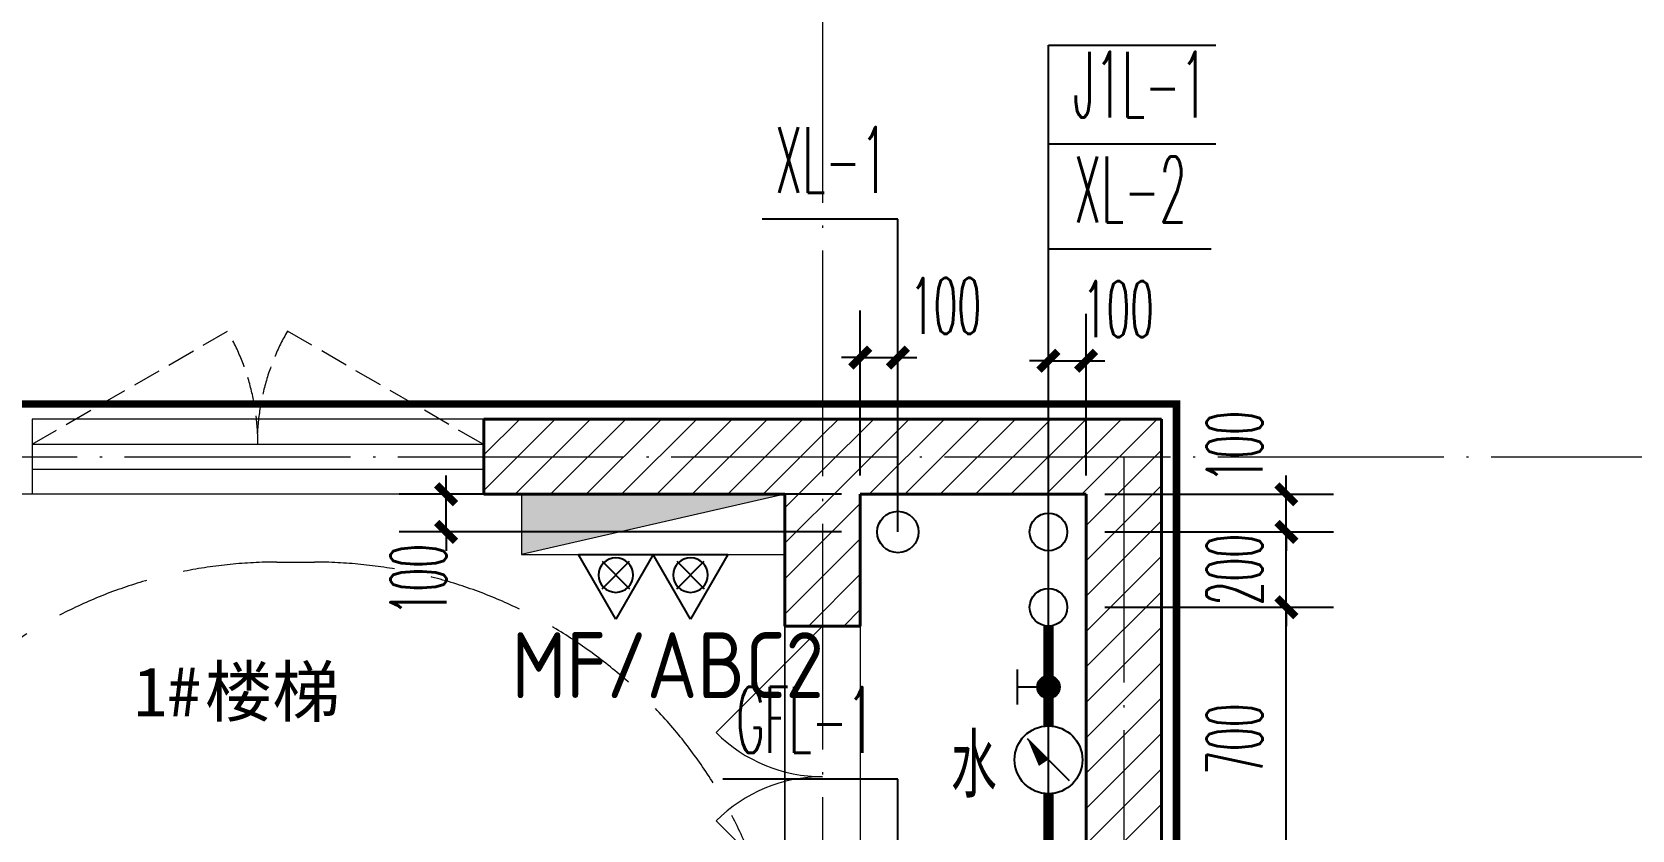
# Model space of a CAD drawing. Extents: x 27938 to 650306, y -92720 to 1524912.
# Drawn here: x 285117 to 289367, y 114864 to 116984 of the extents above; entities that cross this region are included whole.
import ezdxf

# ---------------------------------------------------------------- set-up
doc = ezdxf.new("R2010")
doc.units = 0
doc.header["$LTSCALE"] = 1000
doc.header["$MEASUREMENT"] = 0
doc.linetypes.add('DASH', pattern=[0.35, 0.25, -0.1])
doc.linetypes.add('DOTE', pattern=[2.42, 2, -0.2, 0.02, -0.2])
for name, color, linetype in [('DIM_SYMB', 3, 'Continuous'), ('DIM_不分区消火栓', 3, 'Continuous'), ('DIM_管井排水', 3, 'Continuous'), ('DIM_给水', 3, 'Continuous'), ('EQUIP_灭火器', 7, 'Continuous'), ('PIPE-给水', 3, 'J1'), ('PUB_TEXT', 4, 'Continuous'), ('TEXT_灭火器', 7, 'Continuous'), ('TWT_DIM', 3, 'Continuous'), ('VALVE_给水', 7, 'Continuous'), ('VPIPE-不分区消火栓', 1, 'X'), ('VPIPE-给水', 3, 'TG_J'), ('VPIPE-给水中', 72, 'J2')]:
    doc.layers.add(name, color=color, linetype=linetype)
for name, color, linetype, lineweight in [('DOTE', 19, 'DOTE', 9), ('EQUIP_消火栓', 242, 'Continuous', 18), ('PUB_HATCH', 8, 'Continuous', 9), ('STAIR', 2, 'Continuous', 18), ('WALL', 9, 'Continuous', 40), ('WINDOW', 8, 'Continuous', 15)]:
    doc.layers.add(name, color=color, linetype=linetype, lineweight=lineweight)
doc.styles.add('_TCH_DIM_T3', font='SIMPLEX.shx', dxfattribs={"width": 0.494118, "bigfont": 'GBCBIG.shx'})
doc.styles.add('_TWT_SERIAL', font='simplex.shx', dxfattribs={"width": 0.6, "oblique": 10, "height": 3, "bigfont": 'aadri.shx'})
doc.styles.get("Standard").update_dxf_attribs({"font": 'gbenor.shx', "bigfont": 'gbcbig.shx'})
doc.styles.add('TG_LINETYPE', font='SIMPLEX', dxfattribs={"width": 0.8, "height": 3, "bigfont": 'HZTXT'})
doc.styles.add('黑体', font='simhei.ttf')
doc.linetypes.add('J1', pattern='A,3,-0.2,["J1",Standard,S=0.25,R=0,X=-0.1,Y=-0.115],-0.35', length=3.55)
doc.linetypes.add('J2', pattern='A,3,-0.2,["J2",Standard,S=0.25,R=0,X=-0.1,Y=-0.115],-0.35', length=3.55)
doc.linetypes.add('TG_J', pattern='A,2,-0.22,["J",TG_LINETYPE,S=0.1,R=0,X=-0.18,Y=-0.15],0', length=2.22)
doc.linetypes.add('X', pattern='A,3,-0.2,["X",Standard,S=0.25,R=0,X=-0.1,Y=-0.115],-0.25', length=3.45)
doc.dimstyles.new('_TWT_ARCH&&50', dxfattribs={"dimtxt": 148.75, "dimasz": 50, "dimexe": 125, "dimexo": 150, "dimgap": 63.125, "dimtad": 1, "dimdec": 0, "dimzin": 0, "dimdsep": 46, "dimtxsty": '_TCH_DIM_T3', "dimblk": 'ARCHTICK', "dimcen": 0.09, "dimclrt": 7, "dimazin": 2, "dimtfac": 1, "dimtdec": 0, "dimtix": 1, "dimtmove": 2, "dimatfit": 3, "dimfxl": 1, "dimtolj": 1, "dimtzin": 0, "dimarcsym": 0})
pattern_1 = [(45, (0, 47.75), (-47.022601, 47.022601), [])]

# ---------------------------------------------------------------- blocks, each defined once
blk = doc.blocks.new('FGDGDRGSDGDG')
at = {"layer": 'DOTE', "linetype": 'DOTE', "ltscale": 0.3}
for p, q in [((505282.5, 529998.5), (505282.5, 522348.5)), ((488182.5, 527998.5), (546982.5, 527998.5)), ((506082.5, 527998.5), (506082.5, 526448.5))]:
    blk.add_line(p, q, dxfattribs=at)
blk = doc.blocks.new('_ArchTick')
at = {"color": 0, "linetype": 'ByBlock', "const_width": 0.4}
blk.add_lwpolyline([(-0.5, -0.5), (0.5, 0.5)], dxfattribs=at)
blk = doc.blocks.new('*D333')
at = {"layer": 'Defpoints', "color": 0}
for p in [(287916.6, 116110.5), (287816.6, 115655.9), (287916.6, 115655.9)]:
    blk.add_point(p, dxfattribs=at)
at = {"layer": 'TWT_DIM', "color": 0, "lineweight": -2}
for p, q in [((287816.6, 115805.9), (287816.6, 116235.5)), ((287916.6, 115805.9), (287916.6, 116235.5)), ((287816.6, 116110.5), (287766.6, 116110.5)), ((287816.6, 116110.5), (287916.6, 116110.5)), ((287916.6, 116110.5), (287966.6, 116110.5))]:
    blk.add_line(p, q, dxfattribs=at)
at = {"layer": 'TWT_DIM', "color": 0, "lineweight": -2, "xscale": 50, "yscale": 50, "zscale": 50}
blk.add_blockref('_ArchTick', (287816.6, 116110.5), dxfattribs=at)
at = {"layer": 'TWT_DIM', "color": 0, "lineweight": -2, "xscale": 50, "yscale": 50, "zscale": 50, "rotation": 180}
blk.add_blockref('_ArchTick', (287916.6, 116110.5), dxfattribs=at)
at = {"layer": 'TWT_DIM', "color": 7, "insert": (288002.1, 116248), "char_height": 148.75, "attachment_point": 5, "style": '_TCH_DIM_T3'}
blk.add_mtext('\\A1;100', dxfattribs=at)
blk = doc.blocks.new('*D334')
at = {"layer": 'Defpoints', "color": 0}
for p in [(287416.6, 116119), (287316.6, 115655.9), (287416.6, 115655.9)]:
    blk.add_point(p, dxfattribs=at)
at = {"layer": 'TWT_DIM', "color": 0, "lineweight": -2}
for p, q in [((287316.6, 115805.9), (287316.6, 116244)), ((287416.6, 115805.9), (287416.6, 116244)), ((287316.6, 116119), (287266.6, 116119)), ((287316.6, 116119), (287416.6, 116119)), ((287416.6, 116119), (287466.6, 116119))]:
    blk.add_line(p, q, dxfattribs=at)
at = {"layer": 'TWT_DIM', "color": 0, "lineweight": -2, "xscale": 50, "yscale": 50, "zscale": 50}
blk.add_blockref('_ArchTick', (287316.6, 116119), dxfattribs=at)
at = {"layer": 'TWT_DIM', "color": 0, "lineweight": -2, "xscale": 50, "yscale": 50, "zscale": 50, "rotation": 180}
blk.add_blockref('_ArchTick', (287416.6, 116119), dxfattribs=at)
at = {"layer": 'TWT_DIM', "color": 7, "insert": (287543.2, 116256.5), "char_height": 148.75, "attachment_point": 5, "style": '_TCH_DIM_T3'}
blk.add_mtext('\\A1;100', dxfattribs=at)
blk = doc.blocks.new('*D335')
at = {"layer": 'Defpoints', "color": 0}
for p in [(286216.6, 115755.9), (287416.6, 115755.9), (287416.6, 115655.9)]:
    blk.add_point(p, dxfattribs=at)
at = {"layer": 'TWT_DIM', "color": 0, "lineweight": -2}
for p, q in [((286216.6, 115755.9), (286216.6, 115805.9)), ((287266.6, 115755.9), (286091.6, 115755.9)), ((286216.6, 115655.9), (286216.6, 115755.9)), ((287266.6, 115655.9), (286091.6, 115655.9)), ((286216.6, 115655.9), (286216.6, 115605.9))]:
    blk.add_line(p, q, dxfattribs=at)
at = {"layer": 'TWT_DIM', "color": 0, "lineweight": -2, "xscale": 50, "yscale": 50, "zscale": 50}
for p, rotation in [((286216.6, 115755.9), 270), ((286216.6, 115655.9), 90)]:
    blk.add_blockref('_ArchTick', p, dxfattribs=dict(at, rotation=rotation))
at = {"layer": 'TWT_DIM', "color": 7, "insert": (286142.9, 115529.2), "char_height": 148.75, "attachment_point": 5, "rotation": 90, "style": '_TCH_DIM_T3'}
blk.add_mtext('\\A1;100', dxfattribs=at)
blk = doc.blocks.new('*D337')
at = {"layer": 'Defpoints', "color": 0}
for p in [(287816.6, 115755.9), (288448.4, 115755.9), (287816.6, 115655.9)]:
    blk.add_point(p, dxfattribs=at)
at = {"layer": 'TWT_DIM', "color": 0, "lineweight": -2}
for p, q in [((288448.4, 115755.9), (288448.4, 115805.9)), ((287966.6, 115755.9), (288573.4, 115755.9)), ((288448.4, 115655.9), (288448.4, 115755.9)), ((287966.6, 115655.9), (288573.4, 115655.9)), ((288448.4, 115655.9), (288448.4, 115605.9))]:
    blk.add_line(p, q, dxfattribs=at)
at = {"layer": 'TWT_DIM', "color": 0, "lineweight": -2, "xscale": 50, "yscale": 50, "zscale": 50}
for p, rotation in [((288448.4, 115755.9), 270), ((288448.4, 115655.9), 90)]:
    blk.add_blockref('_ArchTick', p, dxfattribs=dict(at, rotation=rotation))
at = {"layer": 'TWT_DIM', "color": 7, "insert": (288310.9, 115882.5), "char_height": 148.75, "attachment_point": 5, "rotation": 90, "style": '_TCH_DIM_T3'}
blk.add_mtext('\\A1;100', dxfattribs=at)
blk = doc.blocks.new('*D338')
at = {"layer": 'Defpoints', "color": 0}
for p in [(287816.6, 115655.9), (288448.4, 115655.9), (287816.6, 115455.9)]:
    blk.add_point(p, dxfattribs=at)
at = {"layer": 'TWT_DIM', "color": 0, "lineweight": -2}
for p, q in [((288448.4, 115655.9), (288448.4, 115705.9)), ((287966.6, 115655.9), (288573.4, 115655.9)), ((288448.4, 115455.9), (288448.4, 115655.9)), ((287966.6, 115455.9), (288573.4, 115455.9)), ((288448.4, 115455.9), (288448.4, 115405.9))]:
    blk.add_line(p, q, dxfattribs=at)
at = {"layer": 'TWT_DIM', "color": 0, "lineweight": -2, "xscale": 50, "yscale": 50, "zscale": 50}
for p, rotation in [((288448.4, 115655.9), 270), ((288448.4, 115455.9), 90)]:
    blk.add_blockref('_ArchTick', p, dxfattribs=dict(at, rotation=rotation))
at = {"layer": 'TWT_DIM', "color": 7, "insert": (288310.9, 115555.9), "char_height": 148.75, "attachment_point": 5, "rotation": 90, "style": '_TCH_DIM_T3'}
blk.add_mtext('\\A1;200', dxfattribs=at)
blk = doc.blocks.new('*D339')
at = {"layer": 'Defpoints', "color": 0}
for p in [(287816.6, 115455.9), (288448.4, 115455.9), (287816.6, 114755.9)]:
    blk.add_point(p, dxfattribs=at)
at = {"layer": 'TWT_DIM', "color": 0, "lineweight": -2}
for p, q in [((287966.6, 115455.9), (288573.4, 115455.9)), ((288448.4, 114755.9), (288448.4, 115455.9)), ((287966.6, 114755.9), (288573.4, 114755.9))]:
    blk.add_line(p, q, dxfattribs=at)
at = {"layer": 'TWT_DIM', "color": 0, "lineweight": -2, "xscale": 50, "yscale": 50, "zscale": 50}
for p, rotation in [((288448.4, 115455.9), 90), ((288448.4, 114755.9), 270)]:
    blk.add_blockref('_ArchTick', p, dxfattribs=dict(at, rotation=rotation))
at = {"layer": 'TWT_DIM', "color": 7, "insert": (288310.9, 115105.9), "char_height": 148.75, "attachment_point": 5, "rotation": 90, "style": '_TCH_DIM_T3'}
blk.add_mtext('\\A1;700', dxfattribs=at)
blk = doc.blocks.new('$VALVE$00000497')
for p, q in [((77.8, 138.2), (-77.8, 138.2)), ((0, 50), (0, 138.2))]:
    blk.add_line(p, q)
at = {"const_width": 49.6}
blk.add_lwpolyline([(24.8, 0, 1), (-24.8, 0, 1)], format="xyb", close=True, dxfattribs=at)
blk.add_circle((0, 0), 50)
blk = doc.blocks.new('$VALVE$00000742')
blk.add_line((-92.6, -92.6), (92.8, 92.8))
blk.add_lwpolyline([(92.8, 92.8, 0, 50, 0), (-13.3, 21.7, 50, 50, 0)], format="xyseb")
blk.add_circle((0, 0), 150)
for p in [(-150, 0), (150, 0)]:
    blk.add_point(p)
blk = doc.blocks.new('$TwtSys$00000434')
at = {"color": 7}
for p, q in [((-0.5, 0.5), (-0.5, -0.5)), ((-0.5, -0.5), (0.5, 0.5)), ((0.5, 0.5), (-0.5, 0.5)), ((0.5, -0.5), (0.5, 0.5)), ((-0.5, -0.5), (0.5, -0.5))]:
    blk.add_line(p, q, dxfattribs=at)
blk.add_solid([(0.5, -0.5), (0.5, 0.5), (-0.5, -0.5)], dxfattribs=at)
blk = doc.blocks.new('$TwtSys$00000545')
for p, q in [((0, 343.6), (-198.4, 0)), ((198.4, 0), (0, 343.6)), ((-73, 35.9), (73, 181.8)), ((-73, 181.8), (73, 35.9)), ((-198.4, 0), (198.4, 0))]:
    blk.add_line(p, q)
blk.add_circle((0, 108.8), 91.8)
blk = doc.blocks.new('$DorLib2D$00000116')
at = {"color": 0}
for p, q in [((-0.5, 0), (-0.1464, 0.3536)), ((0.5, 0), (0.1464, 0.3536))]:
    blk.add_line(p, q, dxfattribs=at)
for centre, start, end in [((-0.5, 0), 0, 45), ((0.5, 0), 135, 180)]:
    blk.add_arc(centre, 0.5, start, end, dxfattribs=at)
blk = doc.blocks.new('$WINLIB2D$00000001')
at = {"color": 0}
for points in [[(-0.5, 0.5), (-0.5, -0.5)], [(-0.5, 0.5), (0.5, 0.5)], [(0.5, -0.5), (0.5, 0.5)], [(0.5, 0.1667), (-0.5, 0.1667)], [(0.5, -0.1667), (-0.5, -0.1667)], [(-0.5, -0.5), (0.5, -0.5)]]:
    blk.add_lwpolyline(points, dxfattribs=at)

msp = doc.modelspace()

# ---------------------------------------------------------------- hatches: boundary and pattern name
at = {"layer": 'PUB_HATCH'}
h = msp.add_hatch(dxfattribs=at)
h.set_pattern_fill('普通砖', color=256, scale=50, style=0)
h.set_pattern_definition(pattern_1)
h.paths.add_polyline_path([(287216.6, 115955.9), (286316.6, 115955.9), (286316.6, 115755.9), (287116.6, 115755.9), (287216.6, 115822.5)])
h = msp.add_hatch(dxfattribs=at)
h.set_pattern_fill('普通砖', color=256, scale=50, style=0)
h.set_pattern_definition(pattern_1)
h.paths.add_polyline_path([(287916.6, 115755.9), (288116.6, 115955.9), (287216.6, 115955.9), (287216.6, 115822.5), (287316.6, 115755.9)])
h = msp.add_hatch(dxfattribs=at)
h.set_pattern_fill('普通砖', color=256, scale=50, style=0)
h.set_pattern_definition(pattern_1)
h.paths.add_polyline_path([(288116.6, 115955.9), (287916.6, 115755.9), (287916.6, 114405.9), (288016.6, 114339.2), (288116.6, 114405.9)])
h = msp.add_hatch(dxfattribs=at)
h.set_pattern_fill('普通砖', color=256, scale=50, style=0)
h.set_pattern_definition(pattern_1)
h.paths.add_polyline_path([(287116.6, 115755.9), (287116.6, 115405.9), (287316.6, 115405.9), (287316.6, 115755.9), (287216.6, 115822.5)])

# ---------------------------------------------------------------- linework, layer by layer
at = {"color": 8, "linetype": 'DASH', "ltscale": 0.8, "const_width": 20}
msp.add_lwpolyline([(299516.8, 113145.9), (297856.9, 113145.9), (297856.9, 114145.9), (294576.8, 114145.9), (294576.8, 113145.9), (293056.8, 113145.9), (293056.6, 114145.9), (289856.9, 114145.9), (289856.9, 114445.9), (288156.8, 114445.9), (288156.8, 115995.9), (283476.8, 115995.9), (283476.8, 114445.9), (281776.7, 114445.9), (281776.7, 114145.9), (278576.8, 114145.8)], dxfattribs=at)
at = {"layer": 'DIM_SYMB', "color": 8}
msp.add_lwpolyline([(285141.6, 112115.9, 0, 0, 0), (285141.6, 115040.9, 0, 0, 0), (286491.6, 115040.9, 0, 0, 0), (286491.6, 113805.9, 0, 40, 0), (286491.6, 113955.9, 0, 0, 0)], format="xyseb", dxfattribs=at)
at = {"layer": 'DIM_不分区消火栓'}
for p, q in [((287416.6, 116486.5), (287055.8, 116486.5)), ((287416.6, 115655.9), (287416.6, 116486.5)), ((287816.6, 114505.9), (287816.6, 116408.1)), ((287816.6, 116408.1), (288248.8, 116408.1))]:
    msp.add_line(p, q, dxfattribs=at)
at = {"layer": 'DIM_管井排水'}
for p, q in [((287416.6, 114999.3), (286951.6, 114999.3)), ((287416.7, 114505.9), (287416.6, 114999.3))]:
    msp.add_line(p, q, dxfattribs=at)
at = {"layer": 'DIM_给水'}
for p, q in [((287816.6, 115655.9), (287816.6, 116948.8)), ((287816.6, 116948.8), (288260.9, 116948.8)), ((287816.6, 115455.9), (287816.6, 116686.6)), ((287816.6, 116686.6), (288261.3, 116686.6))]:
    msp.add_line(p, q, dxfattribs=at)
at = {"layer": 'PIPE-给水', "ltscale": 0.5, "const_width": 27.5}
for points in [[(287816.6, 115405.9), (287816.6, 115140.8)], [(287816.6, 114960.8), (287816.6, 114780.9)]]:
    msp.add_lwpolyline(points, dxfattribs=at)
at = {"layer": 'STAIR', "color": 8}
for p, q in [((287116.6, 115755.9), (284516.6, 115755.9)), ((287116.6, 114325.9), (287116.6, 115755.9))]:
    msp.add_line(p, q, dxfattribs=at)
at = {"layer": 'STAIR', "color": 8, "linetype": 'DASH'}
msp.add_lwpolyline([(284516.6, 114325.9, -0.414214), (285766.6, 115575.9), (285866.6, 115575.9, -0.414214), (287116.6, 114325.9)], format="xyb", dxfattribs=at)
at = {"layer": 'VPIPE-不分区消火栓'}
msp.add_circle((287416.6, 115655.9), 55, dxfattribs=at)
at = {"layer": 'VPIPE-给水'}
msp.add_circle((287816.6, 115455.9), 50, dxfattribs=at)
at = {"layer": 'VPIPE-给水中'}
msp.add_circle((287816.6, 115655.9), 50, dxfattribs=at)
at = {"layer": 'WALL', "color": 8}
for p, q in [((287216.6, 115955.9), (286316.6, 115955.9)), ((286316.6, 115955.9), (286316.6, 115755.9)), ((288116.6, 115955.9), (287216.6, 115955.9)), ((288116.6, 115955.9), (288116.6, 114405.9)), ((286316.6, 115755.9), (287116.6, 115755.9)), ((287116.6, 115755.9), (287116.6, 115405.9)), ((287316.6, 115405.9), (287316.6, 115755.9)), ((287916.6, 115755.9), (287316.6, 115755.9)), ((287916.6, 115755.9), (287916.6, 114405.9)), ((287116.6, 115405.9), (287316.6, 115405.9))]:
    msp.add_line(p, q, dxfattribs=at)
at = {"layer": 'WINDOW', "color": 8}
for p, q in [((287116.6, 115405.9), (287116.6, 114605.9)), ((287316.6, 115405.9), (287316.6, 114605.9))]:
    msp.add_line(p, q, dxfattribs=at)
at = {"layer": 'WINDOW', "color": 8, "linetype": 'DASH', "ltscale": 0.3}
for points in [[(285116.6, 115889.2), (285636.2, 116189.2, -0.131652), (285716.6, 115889.2)], [(285116.6, 115889.2), (285636.2, 116189.2, -0.131652), (285716.6, 115889.2)], [(286314.7, 115889.2), (285795.1, 116189.2, 0.131652), (285714.7, 115889.2)], [(286314.7, 115889.2), (285795.1, 116189.2, 0.131652), (285714.7, 115889.2)]]:
    msp.add_lwpolyline(points, format="xyb", dxfattribs=at)

# ---------------------------------------------------------------- block references
msp.add_blockref('FGDGDRGSDGDG', (-218065.9, -412142.6))
at = {"layer": 'EQUIP_消火栓', "xscale": 700, "yscale": 160, "zscale": 700, "rotation": 180}
msp.add_blockref('$TwtSys$00000434', (286766.6, 115675.9), dxfattribs=at)
at = {"layer": 'EQUIP_灭火器', "xscale": 0.5, "yscale": -0.5, "zscale": 0.5}
for p in [(286667.4, 115595.9), (286865.8, 115595.9)]:
    msp.add_blockref('$TwtSys$00000545', p, dxfattribs=at)
at = {"layer": 'VALVE_给水', "xscale": -0.6, "yscale": -0.6, "zscale": 0.6, "rotation": 270}
for name, p in [('$VALVE$00000497', (287816.6, 115244.1)), ('$VALVE$00000742', (287816.6, 115050.8))]:
    msp.add_blockref(name, p, dxfattribs=at)
at = {"layer": 'WINDOW', "color": 8, "xscale": -1200, "yscale": -200, "zscale": -1200}
msp.add_blockref('$WINLIB2D$00000001', (285716.6, 115855.9), dxfattribs=at)
at = {"layer": 'WINDOW', "color": 8, "xscale": -800, "yscale": -800, "zscale": -800, "rotation": 269.9999999799187}
msp.add_blockref('$DorLib2D$00000116', (287216.6, 115005.9), dxfattribs=at)

# ---------------------------------------------------------------- texts
at = {"layer": 'DIM_不分区消火栓', "color": 7, "style": '_TWT_SERIAL', "width": 0.48}
for s, p in [('XL-1', (287090.8, 116556.5)), ('XL-2', (287884.9, 116478.1))]:
    msp.add_text(s, height=175, dxfattribs=at).set_placement(p)
at = {"layer": 'DIM_管井排水', "color": 7, "style": '_TWT_SERIAL', "width": 0.48}
msp.add_text('GFL-1', height=175, dxfattribs=at).set_placement((286986.6, 115069.3))
at = {"layer": 'DIM_给水', "color": 7, "style": '_TWT_SERIAL', "width": 0.48}
msp.add_text('J1L-1', height=175, dxfattribs=at).set_placement((287882.4, 116756.6))
at = {"layer": 'PUB_TEXT', "color": 8, "style": '黑体'}
for s, p in [('楼梯', (285575.7, 115165.9)), ('1#', (285386.6, 115165.9))]:
    msp.add_text(s, height=131.43, dxfattribs=at).set_placement(p)
at = {"layer": 'PUB_TEXT', "color": 8}
msp.add_text('水', height=168.8, dxfattribs=at).set_placement((287557.6, 114950.6))
at = {"layer": 'TEXT_灭火器'}
msp.add_text('MF/ABC2', height=175, dxfattribs=at).set_placement((286390.3, 115214.7))

# ---------------------------------------------------------------- dimensions: what is measured, and where the dimension line sits
at = {"layer": 'TWT_DIM'}
for base, p1, p2, angle, picture, middle in [((287416.6, 116119), (287316.6, 115655.9), (287416.6, 115655.9), 360, '*D334', (287543.2, 116256.5)), ((287916.6, 116110.5), (287816.6, 115655.9), (287916.6, 115655.9), 0, '*D333', (288002.1, 116248)), ((288448.4, 115755.9), (287816.6, 115655.9), (287816.6, 115755.9), 90, '*D337', (288310.9, 115882.5)), ((286216.6, 115755.9), (287416.6, 115655.9), (287416.6, 115755.9), 90, '*D335', (286142.9, 115529.2))]:
    dim = msp.add_linear_dim(base=base, p1=p1, p2=p2, angle=angle, dimstyle='_TWT_ARCH&&50', dxfattribs=at)
    dim.commit()
    dim.dimension.update_dxf_attribs({"geometry": picture, "text_midpoint": middle, "dimtype": 129})
for p1, p2, picture, middle in [((287816.6, 115455.9), (287816.6, 115655.9), '*D338', (288310.9, 115555.9)), ((287816.6, 114755.9), (287816.6, 115455.9), '*D339', (288310.9, 115105.9))]:
    dim = msp.add_aligned_dim(p1=p1, p2=p2, distance=-631.8, dimstyle='_TWT_ARCH&&50', dxfattribs=at)
    dim.commit()
    dim.dimension.update_dxf_attribs({"geometry": picture, "text_midpoint": middle})

doc.saveas('drawing.dxf')
